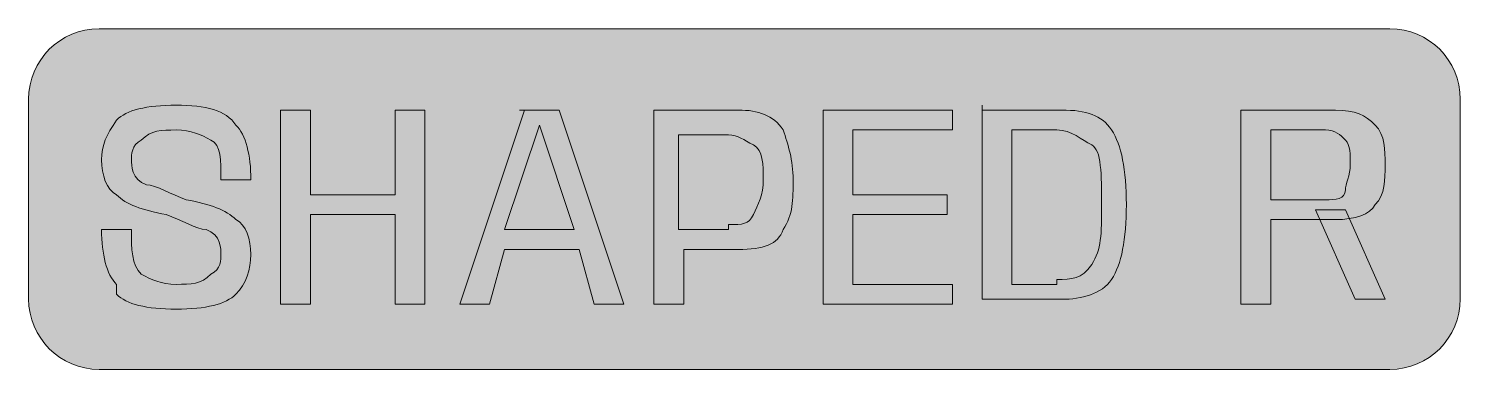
# Model space of a CAD drawing. Header units: millimetres. Extents: x 141 to 213, y 127 to 237.
# Drawn here: x 202.43 to 212.58, y 141.63 to 144.04 of the extents above.
import ezdxf

# ---------------------------------------------------------------- set-up
doc = ezdxf.new("R2010")
doc.units = ezdxf.units.MM
doc.header["$MEASUREMENT"] = 0
doc.layers.add('whiteforDXF', color=7, linetype='Continuous', lineweight=0)

msp = doc.modelspace()

# ---------------------------------------------------------------- hatches: boundary and pattern name
at = {"layer": 'whiteforDXF', "true_color": 0x241e46, "transparency": 33554687}
h = msp.add_hatch(color=179, dxfattribs=at)
h.dxf.hatch_style = 2
edge = h.paths.add_edge_path()
edge.add_spline(control_points=[(212.079, 141.628), (212.079, 141.628), (202.927, 141.628), (202.927, 141.628), (202.651, 141.628), (202.427, 141.852), (202.427, 142.128), (202.427, 142.128), (202.427, 143.543), (202.427, 143.543), (202.427, 143.82), (202.651, 144.043), (202.927, 144.043), (202.927, 144.043), (212.079, 144.043), (212.079, 144.043), (212.356, 144.043), (212.579, 143.82), (212.579, 143.543), (212.579, 143.543), (212.579, 142.128), (212.579, 142.128), (212.579, 141.852), (212.356, 141.628), (212.079, 141.628)], knot_values=[0, 0, 0, 0, 1, 1, 1, 2, 2, 2, 3, 3, 3, 4, 4, 4, 5, 5, 5, 6, 6, 6, 7, 7, 7, 8, 8, 8, 8], degree=3, periodic=0)

# ---------------------------------------------------------------- linework, layer by layer
at = {"layer": 'whiteforDXF', "color": 18, "lineweight": 0, "true_color": 0x000000}
for points in [[(204.214, 143.466), (204.426, 143.466), (204.426, 142.866), (205.026, 142.866), (205.026, 143.466), (205.237, 143.466), (205.237, 142.09), (205.026, 142.09), (205.026, 142.725), (204.426, 142.725), (204.426, 142.09), (204.214, 142.09)], [(204.214, 143.466), (204.426, 143.466), (204.426, 142.866), (205.026, 142.866), (205.026, 143.466), (205.237, 143.466), (205.237, 142.09), (205.026, 142.09), (205.026, 142.725), (204.426, 142.725), (204.426, 142.09), (204.214, 142.09)], [(205.908, 143.466), (206.19, 143.466), (206.648, 142.09), (206.437, 142.09), (206.331, 142.478), (205.802, 142.478), (205.696, 142.09), (205.484, 142.09), (205.943, 143.466)], [(205.908, 143.466), (206.19, 143.466), (206.648, 142.09), (206.437, 142.09), (206.331, 142.478), (205.802, 142.478), (205.696, 142.09), (205.484, 142.09), (205.943, 143.466)], [(208.06, 143.466), (208.977, 143.466), (208.977, 143.325), (208.271, 143.325), (208.271, 142.866), (208.941, 142.866), (208.941, 142.725), (208.271, 142.725), (208.271, 142.231), (208.977, 142.231), (208.977, 142.09), (208.06, 142.09), (208.06, 143.466)], [(208.06, 143.466), (208.977, 143.466), (208.977, 143.325), (208.271, 143.325), (208.271, 142.866), (208.941, 142.866), (208.941, 142.725), (208.271, 142.725), (208.271, 142.231), (208.977, 142.231), (208.977, 142.09), (208.06, 142.09), (208.06, 143.466)], [(206.296, 142.619), (206.049, 143.36), (206.049, 143.36), (205.802, 142.619), (206.26, 142.619)], [(206.296, 142.619), (206.049, 143.36), (206.049, 143.36), (205.802, 142.619), (206.26, 142.619)], [(211.552, 142.76), (211.764, 142.76), (212.046, 142.125), (211.834, 142.125)], [(211.552, 142.76), (211.764, 142.76), (212.046, 142.125), (211.834, 142.125)]]:
    msp.add_lwpolyline(points, close=True, dxfattribs=at)
at = {"layer": 'whiteforDXF'}
for points in [[(204.214, 143.466), (204.426, 143.466), (204.426, 142.866), (205.026, 142.866), (205.026, 143.466), (205.237, 143.466), (205.237, 142.09), (205.026, 142.09), (205.026, 142.725), (204.426, 142.725), (204.426, 142.09), (204.214, 142.09)], [(208.06, 143.466), (208.977, 143.466), (208.977, 143.325), (208.271, 143.325), (208.271, 142.866), (208.941, 142.866), (208.941, 142.725), (208.271, 142.725), (208.271, 142.231), (208.977, 142.231), (208.977, 142.09), (208.06, 142.09), (208.06, 143.466)]]:
    msp.add_lwpolyline(points, close=True, dxfattribs=at)
for points, knots in [([(212.079, 141.628), (212.079, 141.628), (202.927, 141.628), (202.927, 141.628), (202.651, 141.628), (202.427, 141.852), (202.427, 142.128), (202.427, 142.128), (202.427, 143.543), (202.427, 143.543), (202.427, 143.82), (202.651, 144.043), (202.927, 144.043), (202.927, 144.043), (212.079, 144.043), (212.079, 144.043), (212.356, 144.043), (212.579, 143.82), (212.579, 143.543), (212.579, 143.543), (212.579, 142.128), (212.579, 142.128), (212.579, 141.852), (212.356, 141.628), (212.079, 141.628)], [0, 0, 0, 0, 1, 1, 1, 2, 2, 2, 3, 3, 3, 4, 4, 4, 5, 5, 5, 6, 6, 6, 7, 7, 7, 8, 8, 8, 8]), ([(203.05, 142.231), (202.98, 142.302), (202.944, 142.443), (202.944, 142.619), (202.944, 142.619), (203.156, 142.619), (203.156, 142.619), (203.156, 142.478), (203.156, 142.372), (203.226, 142.302), (203.297, 142.266), (203.368, 142.231), (203.473, 142.231), (203.579, 142.231), (203.65, 142.231), (203.72, 142.302), (203.791, 142.337), (203.791, 142.408), (203.791, 142.443), (203.791, 142.478), (203.791, 142.584), (203.685, 142.619), (203.615, 142.619), (203.509, 142.69), (203.403, 142.725), (203.226, 142.76), (203.121, 142.796), (203.05, 142.866), (202.98, 142.901), (202.944, 143.007), (202.944, 143.113), (202.944, 143.219), (202.98, 143.29), (203.05, 143.395), (203.121, 143.466), (203.262, 143.501), (203.473, 143.501), (203.685, 143.501), (203.826, 143.466), (203.897, 143.36), (203.967, 143.29), (204.003, 143.148), (204.003, 142.972), (204.003, 142.972), (203.791, 142.972), (203.791, 142.972), (203.791, 143.113), (203.791, 143.219), (203.72, 143.254), (203.65, 143.29), (203.579, 143.325), (203.473, 143.325), (203.368, 143.325), (203.297, 143.325), (203.226, 143.254), (203.156, 143.219), (203.156, 143.148), (203.156, 143.113), (203.156, 143.078), (203.156, 142.972), (203.262, 142.937), (203.332, 142.937), (203.438, 142.866), (203.544, 142.831), (203.72, 142.796), (203.826, 142.76), (203.897, 142.69), (203.967, 142.655), (204.003, 142.549), (204.003, 142.443), (204.003, 142.337), (203.967, 142.231), (203.897, 142.161), (203.826, 142.09), (203.685, 142.055), (203.473, 142.055), (203.262, 142.055), (203.121, 142.09), (203.05, 142.161), (203.05, 142.161), (203.05, 142.231), (203.05, 142.231)], [0, 0, 0, 0, 1, 1, 1, 2, 2, 2, 3, 3, 3, 4, 4, 4, 5, 5, 5, 6, 6, 6, 7, 7, 7, 8, 8, 8, 9, 9, 9, 10, 10, 10, 11, 11, 11, 12, 12, 12, 13, 13, 13, 14, 14, 14, 15, 15, 15, 16, 16, 16, 17, 17, 17, 18, 18, 18, 19, 19, 19, 20, 20, 20, 21, 21, 21, 22, 22, 22, 23, 23, 23, 24, 24, 24, 25, 25, 25, 26, 26, 26, 27, 27, 27, 27]), ([(205.908, 143.466), (205.908, 143.466), (206.19, 143.466), (206.19, 143.466), (206.19, 143.466), (206.648, 142.09), (206.648, 142.09), (206.648, 142.09), (206.437, 142.09), (206.437, 142.09), (206.437, 142.09), (206.331, 142.478), (206.331, 142.478), (206.331, 142.478), (205.802, 142.478), (205.802, 142.478), (205.802, 142.478), (205.696, 142.09), (205.696, 142.09), (205.696, 142.09), (205.484, 142.09), (205.484, 142.09), (205.484, 142.09), (205.943, 143.466), (205.943, 143.466), (205.943, 143.466), (205.908, 143.466), (205.908, 143.466)], [0, 0, 0, 0, 1, 1, 1, 2, 2, 2, 3, 3, 3, 4, 4, 4, 5, 5, 5, 6, 6, 6, 7, 7, 7, 8, 8, 8, 9, 9, 9, 9]), ([(206.86, 143.466), (206.86, 143.466), (207.46, 143.466), (207.46, 143.466), (207.601, 143.466), (207.707, 143.431), (207.777, 143.325), (207.813, 143.219), (207.848, 143.113), (207.848, 142.972), (207.848, 142.831), (207.848, 142.725), (207.777, 142.619), (207.742, 142.513), (207.636, 142.478), (207.46, 142.478), (207.46, 142.478), (207.072, 142.478), (207.072, 142.478), (207.072, 142.478), (207.072, 142.09), (207.072, 142.09), (207.072, 142.09), (206.86, 142.09), (206.86, 142.09), (206.86, 142.09), (206.86, 143.466), (206.86, 143.466), (206.86, 143.466), (206.86, 143.466), (206.86, 143.466)], [0, 0, 0, 0, 1, 1, 1, 2, 2, 2, 3, 3, 3, 4, 4, 4, 5, 5, 5, 6, 6, 6, 7, 7, 7, 8, 8, 8, 9, 9, 9, 10, 10, 10, 10]), ([(209.188, 143.466), (209.188, 143.466), (209.753, 143.466), (209.753, 143.466), (209.929, 143.466), (210.035, 143.431), (210.106, 143.325), (210.176, 143.219), (210.211, 143.043), (210.211, 142.796), (210.211, 142.549), (210.176, 142.372), (210.106, 142.266), (210.035, 142.161), (209.894, 142.125), (209.753, 142.125), (209.753, 142.125), (209.188, 142.125), (209.188, 142.125), (209.188, 142.125), (209.188, 143.501), (209.188, 143.501), (209.188, 143.501), (209.188, 143.466), (209.188, 143.466)], [0, 0, 0, 0, 1, 1, 1, 2, 2, 2, 3, 3, 3, 4, 4, 4, 5, 5, 5, 6, 6, 6, 7, 7, 7, 8, 8, 8, 8]), ([(211.023, 143.466), (211.023, 143.466), (211.693, 143.466), (211.693, 143.466), (211.834, 143.466), (211.905, 143.431), (211.975, 143.36), (212.046, 143.29), (212.046, 143.184), (212.046, 143.078), (212.046, 142.972), (212.046, 142.866), (211.975, 142.796), (211.94, 142.725), (211.834, 142.69), (211.693, 142.69), (211.693, 142.69), (211.235, 142.69), (211.235, 142.69), (211.235, 142.69), (211.235, 142.09), (211.235, 142.09), (211.235, 142.09), (211.023, 142.09), (211.023, 142.09), (211.023, 142.09), (211.023, 143.466), (211.023, 143.466), (211.023, 143.466), (211.023, 143.466), (211.023, 143.466)], [0, 0, 0, 0, 1, 1, 1, 2, 2, 2, 3, 3, 3, 4, 4, 4, 5, 5, 5, 6, 6, 6, 7, 7, 7, 8, 8, 8, 9, 9, 9, 10, 10, 10, 10]), ([(206.296, 142.619), (206.296, 142.619), (206.049, 143.36), (206.049, 143.36), (206.049, 143.36), (206.049, 143.36), (206.049, 143.36), (206.049, 143.36), (205.802, 142.619), (205.802, 142.619), (205.802, 142.619), (206.26, 142.619), (206.26, 142.619), (206.26, 142.619), (206.296, 142.619), (206.296, 142.619), (206.296, 142.619), (206.296, 142.619), (206.296, 142.619)], [0, 0, 0, 0, 1, 1, 1, 2, 2, 2, 3, 3, 3, 4, 4, 4, 5, 5, 5, 6, 6, 6, 6]), ([(207.389, 142.655), (207.495, 142.655), (207.53, 142.655), (207.566, 142.725), (207.601, 142.796), (207.636, 142.866), (207.636, 142.972), (207.636, 143.078), (207.636, 143.184), (207.566, 143.219), (207.495, 143.254), (207.46, 143.29), (207.389, 143.29), (207.389, 143.29), (207.036, 143.29), (207.036, 143.29), (207.036, 143.29), (207.036, 142.619), (207.036, 142.619), (207.036, 142.619), (207.389, 142.619), (207.389, 142.619), (207.389, 142.619), (207.389, 142.655), (207.389, 142.655), (207.389, 142.655), (207.389, 142.655), (207.389, 142.655)], [0, 0, 0, 0, 1, 1, 1, 2, 2, 2, 3, 3, 3, 4, 4, 4, 5, 5, 5, 6, 6, 6, 7, 7, 7, 8, 8, 8, 9, 9, 9, 9]), ([(209.718, 142.266), (209.823, 142.266), (209.894, 142.266), (209.965, 142.372), (210.035, 142.478), (210.035, 142.584), (210.035, 142.796), (210.035, 143.007), (210.035, 143.184), (209.965, 143.219), (209.894, 143.254), (209.823, 143.325), (209.718, 143.325), (209.718, 143.325), (209.4, 143.325), (209.4, 143.325), (209.4, 143.325), (209.4, 142.231), (209.4, 142.231), (209.4, 142.231), (209.718, 142.231), (209.718, 142.231), (209.718, 142.231), (209.718, 142.266), (209.718, 142.266), (209.718, 142.266), (209.718, 142.266), (209.718, 142.266)], [0, 0, 0, 0, 1, 1, 1, 2, 2, 2, 3, 3, 3, 4, 4, 4, 5, 5, 5, 6, 6, 6, 7, 7, 7, 8, 8, 8, 9, 9, 9, 9]), ([(211.623, 142.831), (211.693, 142.831), (211.764, 142.831), (211.764, 142.901), (211.764, 142.937), (211.799, 143.007), (211.799, 143.078), (211.799, 143.148), (211.799, 143.219), (211.764, 143.254), (211.728, 143.29), (211.693, 143.325), (211.623, 143.325), (211.623, 143.325), (211.235, 143.325), (211.235, 143.325), (211.235, 143.325), (211.235, 142.831), (211.235, 142.831), (211.235, 142.831), (211.623, 142.831), (211.623, 142.831), (211.623, 142.831), (211.623, 142.831), (211.623, 142.831), (211.623, 142.831), (211.623, 142.831), (211.623, 142.831)], [0, 0, 0, 0, 1, 1, 1, 2, 2, 2, 3, 3, 3, 4, 4, 4, 5, 5, 5, 6, 6, 6, 7, 7, 7, 8, 8, 8, 9, 9, 9, 9]), ([(211.552, 142.76), (211.552, 142.76), (211.764, 142.76), (211.764, 142.76), (211.764, 142.76), (212.046, 142.125), (212.046, 142.125), (212.046, 142.125), (211.834, 142.125), (211.834, 142.125), (211.834, 142.125), (211.552, 142.76), (211.552, 142.76), (211.552, 142.76), (211.552, 142.76), (211.552, 142.76)], [0, 0, 0, 0, 1, 1, 1, 2, 2, 2, 3, 3, 3, 4, 4, 4, 5, 5, 5, 5])]:
    msp.add_open_spline(points, degree=3, knots=knots, dxfattribs=at)
at = {"layer": 'whiteforDXF', "color": 18, "lineweight": 0, "true_color": 0x000000}
for points, knots in [([(203.05, 142.231), (202.98, 142.302), (202.944, 142.443), (202.944, 142.619), (202.944, 142.619), (203.156, 142.619), (203.156, 142.619), (203.156, 142.478), (203.156, 142.372), (203.226, 142.302), (203.297, 142.266), (203.368, 142.231), (203.473, 142.231), (203.579, 142.231), (203.65, 142.231), (203.72, 142.302), (203.791, 142.337), (203.791, 142.408), (203.791, 142.443), (203.791, 142.478), (203.791, 142.584), (203.685, 142.619), (203.615, 142.619), (203.509, 142.69), (203.403, 142.725), (203.226, 142.76), (203.121, 142.796), (203.05, 142.866), (202.98, 142.901), (202.944, 143.007), (202.944, 143.113), (202.944, 143.219), (202.98, 143.29), (203.05, 143.395), (203.121, 143.466), (203.262, 143.501), (203.473, 143.501), (203.685, 143.501), (203.826, 143.466), (203.897, 143.36), (203.967, 143.29), (204.003, 143.148), (204.003, 142.972), (204.003, 142.972), (203.791, 142.972), (203.791, 142.972), (203.791, 143.113), (203.791, 143.219), (203.72, 143.254), (203.65, 143.29), (203.579, 143.325), (203.473, 143.325), (203.368, 143.325), (203.297, 143.325), (203.226, 143.254), (203.156, 143.219), (203.156, 143.148), (203.156, 143.113), (203.156, 143.078), (203.156, 142.972), (203.262, 142.937), (203.332, 142.937), (203.438, 142.866), (203.544, 142.831), (203.72, 142.796), (203.826, 142.76), (203.897, 142.69), (203.967, 142.655), (204.003, 142.549), (204.003, 142.443), (204.003, 142.337), (203.967, 142.231), (203.897, 142.161), (203.826, 142.09), (203.685, 142.055), (203.473, 142.055), (203.262, 142.055), (203.121, 142.09), (203.05, 142.161), (203.05, 142.161), (203.05, 142.231), (203.05, 142.231)], [0, 0, 0, 0, 1, 1, 1, 2, 2, 2, 3, 3, 3, 4, 4, 4, 5, 5, 5, 6, 6, 6, 7, 7, 7, 8, 8, 8, 9, 9, 9, 10, 10, 10, 11, 11, 11, 12, 12, 12, 13, 13, 13, 14, 14, 14, 15, 15, 15, 16, 16, 16, 17, 17, 17, 18, 18, 18, 19, 19, 19, 20, 20, 20, 21, 21, 21, 22, 22, 22, 23, 23, 23, 24, 24, 24, 25, 25, 25, 26, 26, 26, 27, 27, 27, 27]), ([(203.05, 142.231), (202.98, 142.302), (202.944, 142.443), (202.944, 142.619), (202.944, 142.619), (203.156, 142.619), (203.156, 142.619), (203.156, 142.478), (203.156, 142.372), (203.226, 142.302), (203.297, 142.266), (203.368, 142.231), (203.473, 142.231), (203.579, 142.231), (203.65, 142.231), (203.72, 142.302), (203.791, 142.337), (203.791, 142.408), (203.791, 142.443), (203.791, 142.478), (203.791, 142.584), (203.685, 142.619), (203.615, 142.619), (203.509, 142.69), (203.403, 142.725), (203.226, 142.76), (203.121, 142.796), (203.05, 142.866), (202.98, 142.901), (202.944, 143.007), (202.944, 143.113), (202.944, 143.219), (202.98, 143.29), (203.05, 143.395), (203.121, 143.466), (203.262, 143.501), (203.473, 143.501), (203.685, 143.501), (203.826, 143.466), (203.897, 143.36), (203.967, 143.29), (204.003, 143.148), (204.003, 142.972), (204.003, 142.972), (203.791, 142.972), (203.791, 142.972), (203.791, 143.113), (203.791, 143.219), (203.72, 143.254), (203.65, 143.29), (203.579, 143.325), (203.473, 143.325), (203.368, 143.325), (203.297, 143.325), (203.226, 143.254), (203.156, 143.219), (203.156, 143.148), (203.156, 143.113), (203.156, 143.078), (203.156, 142.972), (203.262, 142.937), (203.332, 142.937), (203.438, 142.866), (203.544, 142.831), (203.72, 142.796), (203.826, 142.76), (203.897, 142.69), (203.967, 142.655), (204.003, 142.549), (204.003, 142.443), (204.003, 142.337), (203.967, 142.231), (203.897, 142.161), (203.826, 142.09), (203.685, 142.055), (203.473, 142.055), (203.262, 142.055), (203.121, 142.09), (203.05, 142.161), (203.05, 142.161), (203.05, 142.231), (203.05, 142.231)], [0, 0, 0, 0, 1, 1, 1, 2, 2, 2, 3, 3, 3, 4, 4, 4, 5, 5, 5, 6, 6, 6, 7, 7, 7, 8, 8, 8, 9, 9, 9, 10, 10, 10, 11, 11, 11, 12, 12, 12, 13, 13, 13, 14, 14, 14, 15, 15, 15, 16, 16, 16, 17, 17, 17, 18, 18, 18, 19, 19, 19, 20, 20, 20, 21, 21, 21, 22, 22, 22, 23, 23, 23, 24, 24, 24, 25, 25, 25, 26, 26, 26, 27, 27, 27, 27]), ([(206.86, 143.466), (206.86, 143.466), (207.46, 143.466), (207.46, 143.466), (207.601, 143.466), (207.707, 143.431), (207.777, 143.325), (207.813, 143.219), (207.848, 143.113), (207.848, 142.972), (207.848, 142.831), (207.848, 142.725), (207.777, 142.619), (207.742, 142.513), (207.636, 142.478), (207.46, 142.478), (207.46, 142.478), (207.072, 142.478), (207.072, 142.478), (207.072, 142.478), (207.072, 142.09), (207.072, 142.09), (207.072, 142.09), (206.86, 142.09), (206.86, 142.09), (206.86, 142.09), (206.86, 143.466), (206.86, 143.466), (206.86, 143.466), (206.86, 143.466), (206.86, 143.466)], [0, 0, 0, 0, 1, 1, 1, 2, 2, 2, 3, 3, 3, 4, 4, 4, 5, 5, 5, 6, 6, 6, 7, 7, 7, 8, 8, 8, 9, 9, 9, 10, 10, 10, 10]), ([(206.86, 143.466), (206.86, 143.466), (207.46, 143.466), (207.46, 143.466), (207.601, 143.466), (207.707, 143.431), (207.777, 143.325), (207.813, 143.219), (207.848, 143.113), (207.848, 142.972), (207.848, 142.831), (207.848, 142.725), (207.777, 142.619), (207.742, 142.513), (207.636, 142.478), (207.46, 142.478), (207.46, 142.478), (207.072, 142.478), (207.072, 142.478), (207.072, 142.478), (207.072, 142.09), (207.072, 142.09), (207.072, 142.09), (206.86, 142.09), (206.86, 142.09), (206.86, 142.09), (206.86, 143.466), (206.86, 143.466), (206.86, 143.466), (206.86, 143.466), (206.86, 143.466)], [0, 0, 0, 0, 1, 1, 1, 2, 2, 2, 3, 3, 3, 4, 4, 4, 5, 5, 5, 6, 6, 6, 7, 7, 7, 8, 8, 8, 9, 9, 9, 10, 10, 10, 10]), ([(209.188, 143.466), (209.188, 143.466), (209.753, 143.466), (209.753, 143.466), (209.929, 143.466), (210.035, 143.431), (210.106, 143.325), (210.176, 143.219), (210.211, 143.043), (210.211, 142.796), (210.211, 142.549), (210.176, 142.372), (210.106, 142.266), (210.035, 142.161), (209.894, 142.125), (209.753, 142.125), (209.753, 142.125), (209.188, 142.125), (209.188, 142.125), (209.188, 142.125), (209.188, 143.501), (209.188, 143.501), (209.188, 143.501), (209.188, 143.466), (209.188, 143.466)], [0, 0, 0, 0, 1, 1, 1, 2, 2, 2, 3, 3, 3, 4, 4, 4, 5, 5, 5, 6, 6, 6, 7, 7, 7, 8, 8, 8, 8]), ([(209.188, 143.466), (209.188, 143.466), (209.753, 143.466), (209.753, 143.466), (209.929, 143.466), (210.035, 143.431), (210.106, 143.325), (210.176, 143.219), (210.211, 143.043), (210.211, 142.796), (210.211, 142.549), (210.176, 142.372), (210.106, 142.266), (210.035, 142.161), (209.894, 142.125), (209.753, 142.125), (209.753, 142.125), (209.188, 142.125), (209.188, 142.125), (209.188, 142.125), (209.188, 143.501), (209.188, 143.501), (209.188, 143.501), (209.188, 143.466), (209.188, 143.466)], [0, 0, 0, 0, 1, 1, 1, 2, 2, 2, 3, 3, 3, 4, 4, 4, 5, 5, 5, 6, 6, 6, 7, 7, 7, 8, 8, 8, 8]), ([(211.023, 143.466), (211.023, 143.466), (211.693, 143.466), (211.693, 143.466), (211.834, 143.466), (211.905, 143.431), (211.975, 143.36), (212.046, 143.29), (212.046, 143.184), (212.046, 143.078), (212.046, 142.972), (212.046, 142.866), (211.975, 142.796), (211.94, 142.725), (211.834, 142.69), (211.693, 142.69), (211.693, 142.69), (211.235, 142.69), (211.235, 142.69), (211.235, 142.69), (211.235, 142.09), (211.235, 142.09), (211.235, 142.09), (211.023, 142.09), (211.023, 142.09), (211.023, 142.09), (211.023, 143.466), (211.023, 143.466), (211.023, 143.466), (211.023, 143.466), (211.023, 143.466)], [0, 0, 0, 0, 1, 1, 1, 2, 2, 2, 3, 3, 3, 4, 4, 4, 5, 5, 5, 6, 6, 6, 7, 7, 7, 8, 8, 8, 9, 9, 9, 10, 10, 10, 10]), ([(211.023, 143.466), (211.023, 143.466), (211.693, 143.466), (211.693, 143.466), (211.834, 143.466), (211.905, 143.431), (211.975, 143.36), (212.046, 143.29), (212.046, 143.184), (212.046, 143.078), (212.046, 142.972), (212.046, 142.866), (211.975, 142.796), (211.94, 142.725), (211.834, 142.69), (211.693, 142.69), (211.693, 142.69), (211.235, 142.69), (211.235, 142.69), (211.235, 142.69), (211.235, 142.09), (211.235, 142.09), (211.235, 142.09), (211.023, 142.09), (211.023, 142.09), (211.023, 142.09), (211.023, 143.466), (211.023, 143.466), (211.023, 143.466), (211.023, 143.466), (211.023, 143.466)], [0, 0, 0, 0, 1, 1, 1, 2, 2, 2, 3, 3, 3, 4, 4, 4, 5, 5, 5, 6, 6, 6, 7, 7, 7, 8, 8, 8, 9, 9, 9, 10, 10, 10, 10]), ([(207.389, 142.655), (207.495, 142.655), (207.53, 142.655), (207.566, 142.725), (207.601, 142.796), (207.636, 142.866), (207.636, 142.972), (207.636, 143.078), (207.636, 143.184), (207.566, 143.219), (207.495, 143.254), (207.46, 143.29), (207.389, 143.29), (207.389, 143.29), (207.036, 143.29), (207.036, 143.29), (207.036, 143.29), (207.036, 142.619), (207.036, 142.619), (207.036, 142.619), (207.389, 142.619), (207.389, 142.619), (207.389, 142.619), (207.389, 142.655), (207.389, 142.655)], [0, 0, 0, 0, 1, 1, 1, 2, 2, 2, 3, 3, 3, 4, 4, 4, 5, 5, 5, 6, 6, 6, 7, 7, 7, 8, 8, 8, 8]), ([(207.389, 142.655), (207.495, 142.655), (207.53, 142.655), (207.566, 142.725), (207.601, 142.796), (207.636, 142.866), (207.636, 142.972), (207.636, 143.078), (207.636, 143.184), (207.566, 143.219), (207.495, 143.254), (207.46, 143.29), (207.389, 143.29), (207.389, 143.29), (207.036, 143.29), (207.036, 143.29), (207.036, 143.29), (207.036, 142.619), (207.036, 142.619), (207.036, 142.619), (207.389, 142.619), (207.389, 142.619), (207.389, 142.619), (207.389, 142.655), (207.389, 142.655)], [0, 0, 0, 0, 1, 1, 1, 2, 2, 2, 3, 3, 3, 4, 4, 4, 5, 5, 5, 6, 6, 6, 7, 7, 7, 8, 8, 8, 8]), ([(209.718, 142.266), (209.823, 142.266), (209.894, 142.266), (209.965, 142.372), (210.035, 142.478), (210.035, 142.584), (210.035, 142.796), (210.035, 143.007), (210.035, 143.184), (209.965, 143.219), (209.894, 143.254), (209.823, 143.325), (209.718, 143.325), (209.718, 143.325), (209.4, 143.325), (209.4, 143.325), (209.4, 143.325), (209.4, 142.231), (209.4, 142.231), (209.4, 142.231), (209.718, 142.231), (209.718, 142.231), (209.718, 142.231), (209.718, 142.266), (209.718, 142.266)], [0, 0, 0, 0, 1, 1, 1, 2, 2, 2, 3, 3, 3, 4, 4, 4, 5, 5, 5, 6, 6, 6, 7, 7, 7, 8, 8, 8, 8]), ([(209.718, 142.266), (209.823, 142.266), (209.894, 142.266), (209.965, 142.372), (210.035, 142.478), (210.035, 142.584), (210.035, 142.796), (210.035, 143.007), (210.035, 143.184), (209.965, 143.219), (209.894, 143.254), (209.823, 143.325), (209.718, 143.325), (209.718, 143.325), (209.4, 143.325), (209.4, 143.325), (209.4, 143.325), (209.4, 142.231), (209.4, 142.231), (209.4, 142.231), (209.718, 142.231), (209.718, 142.231), (209.718, 142.231), (209.718, 142.266), (209.718, 142.266)], [0, 0, 0, 0, 1, 1, 1, 2, 2, 2, 3, 3, 3, 4, 4, 4, 5, 5, 5, 6, 6, 6, 7, 7, 7, 8, 8, 8, 8]), ([(211.623, 142.831), (211.693, 142.831), (211.764, 142.831), (211.764, 142.901), (211.764, 142.937), (211.799, 143.007), (211.799, 143.078), (211.799, 143.148), (211.799, 143.219), (211.764, 143.254), (211.728, 143.29), (211.693, 143.325), (211.623, 143.325), (211.623, 143.325), (211.235, 143.325), (211.235, 143.325), (211.235, 143.325), (211.235, 142.831), (211.235, 142.831), (211.235, 142.831), (211.623, 142.831), (211.623, 142.831), (211.623, 142.831), (211.623, 142.831), (211.623, 142.831)], [0, 0, 0, 0, 1, 1, 1, 2, 2, 2, 3, 3, 3, 4, 4, 4, 5, 5, 5, 6, 6, 6, 7, 7, 7, 8, 8, 8, 8]), ([(211.623, 142.831), (211.693, 142.831), (211.764, 142.831), (211.764, 142.901), (211.764, 142.937), (211.799, 143.007), (211.799, 143.078), (211.799, 143.148), (211.799, 143.219), (211.764, 143.254), (211.728, 143.29), (211.693, 143.325), (211.623, 143.325), (211.623, 143.325), (211.235, 143.325), (211.235, 143.325), (211.235, 143.325), (211.235, 142.831), (211.235, 142.831), (211.235, 142.831), (211.623, 142.831), (211.623, 142.831), (211.623, 142.831), (211.623, 142.831), (211.623, 142.831)], [0, 0, 0, 0, 1, 1, 1, 2, 2, 2, 3, 3, 3, 4, 4, 4, 5, 5, 5, 6, 6, 6, 7, 7, 7, 8, 8, 8, 8])]:
    msp.add_open_spline(points, degree=3, knots=knots, dxfattribs=at)

doc.saveas('drawing.dxf')
